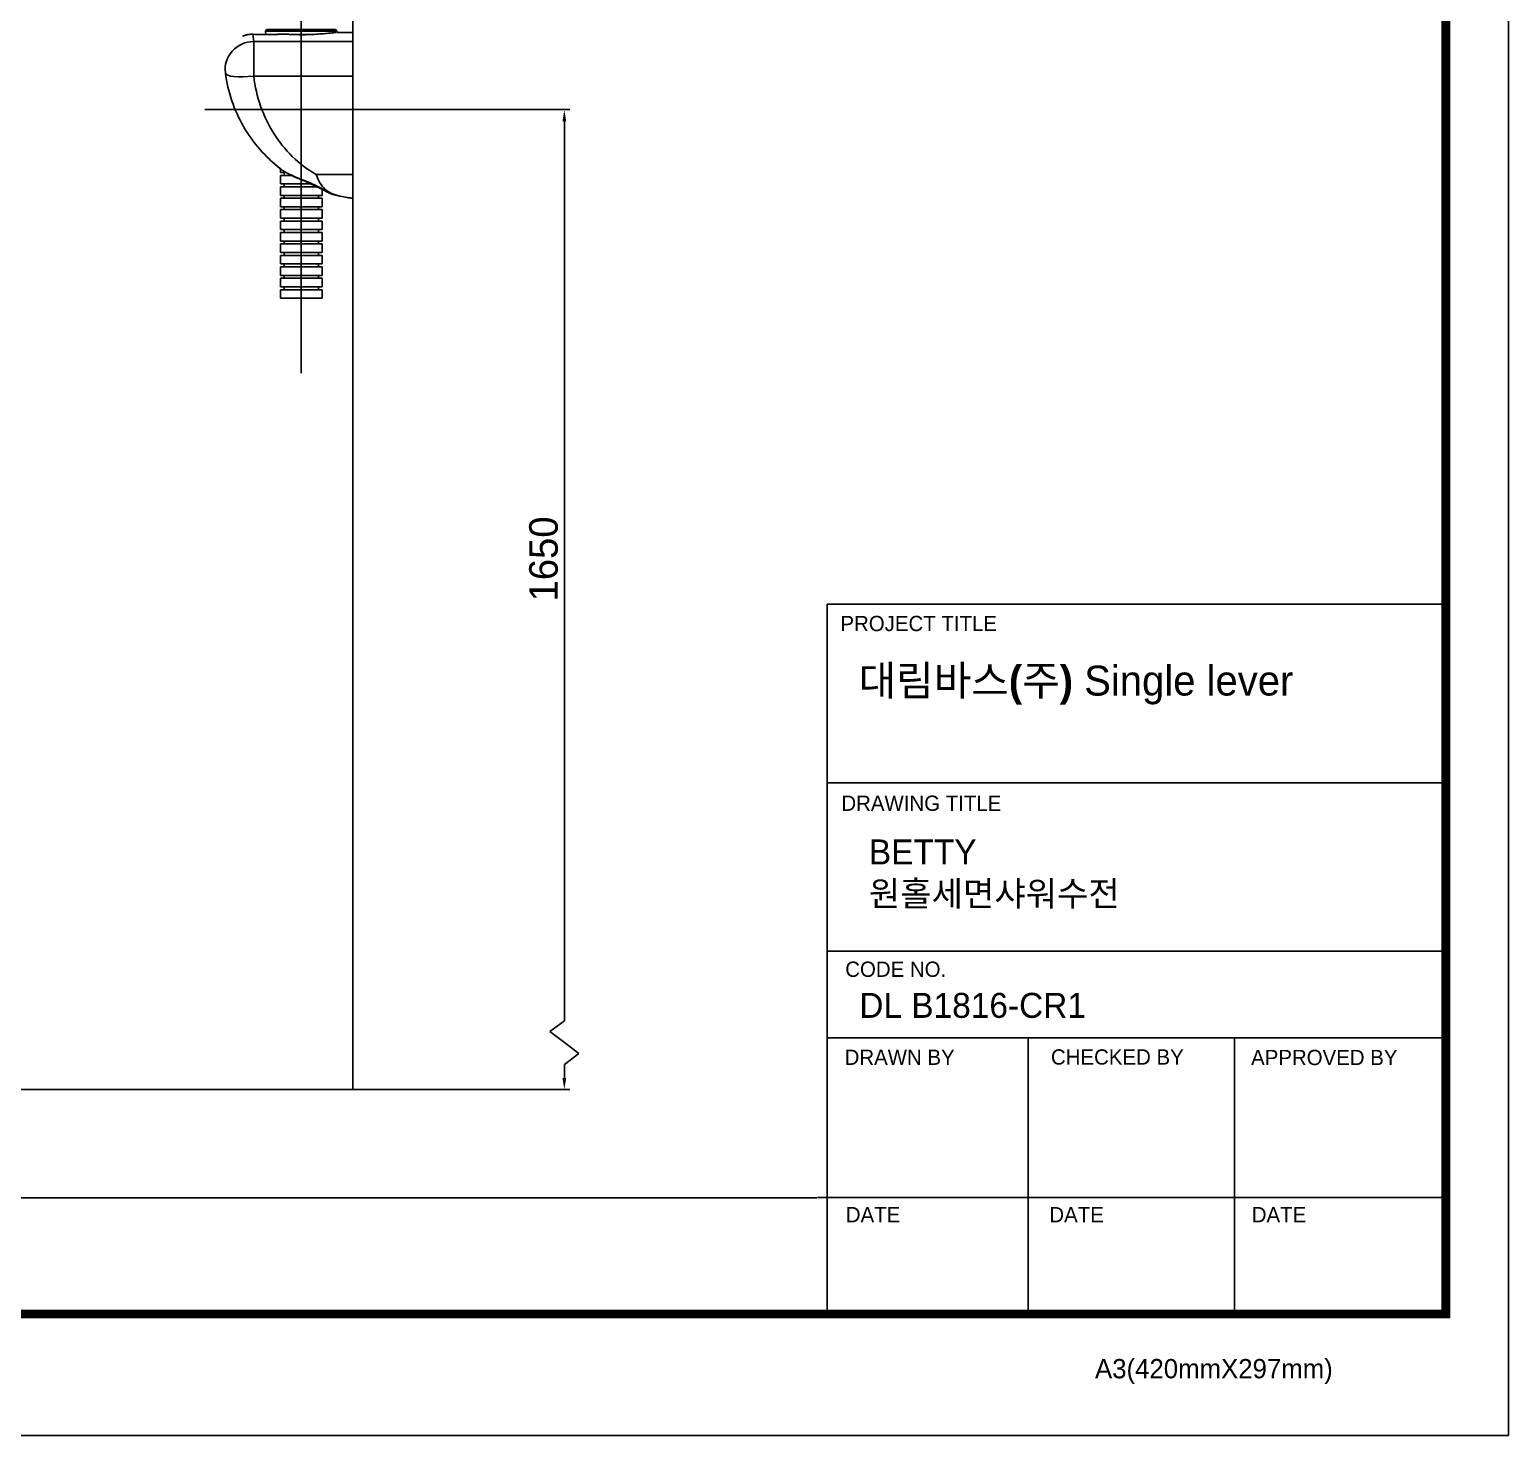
# Model space of a CAD drawing. Extents: x 1488 to 2842, y 0 to 992.
# Drawn here: x 2325 to 2842, y 0 to 492 of the extents above; entities that cross this region are included whole.
import ezdxf

# ---------------------------------------------------------------- set-up
doc = ezdxf.new("R2010")
doc.units = 0
doc.header["$LTSCALE"] = 10
doc.header["$MEASUREMENT"] = 0
doc.linetypes.add('ACAD_ISO04W100', pattern=[30.5, 24, -3, 0.5, -3])
doc.linetypes.add('CENTER2', pattern=[28.575, 19.05, -3.175, 3.175, -3.175])
doc.layers.get('0').update_dxf_attribs({"linetype": 'CONTINUOUS'})
doc.layers.add('1', color=7, linetype='CONTINUOUS')
doc.layers.add('BODY', color=7, linetype='CONTINUOUS')
doc.layers.add('Cneter', color=1, linetype='CENTER2', lineweight=13)
doc.layers.add('치수선', color=7, linetype='CONTINUOUS', lineweight=20)
doc.styles.add('Daelim Dimension', font='')
doc.styles.get('Daelim Dimension').set_extended_font_data('나눔고딕')

msp = doc.modelspace()

# ---------------------------------------------------------------- linework, layer by layer
at = {"color": 5, "lineweight": -3, "ltscale": 0.5}
for p, q in [((2445.42, 463.99), (2513.62, 463.99)), ((2511.65, 460.58), (2511.65, 145.12)), ((2603.67, 290.84), (2603.67, 41.17)), ((2511.65, 145.12), (2506.55, 141.29)), ((2511.65, 137.45), (2506.55, 141.29)), ((2511.65, 137.45), (2516.76, 133.61)), ((2511.65, 129.78), (2516.76, 133.61)), ((2511.65, 129.78), (2511.65, 125.1)), ((2437.61, 120.98), (2513.62, 120.98))]:
    msp.add_line(p, q, dxfattribs=at)
at = {"color": 5, "lineweight": -3, "ltscale": 40}
for p, q in [((2820.08, 290.84), (2603.67, 290.84)), ((2820.08, 228.28), (2603.67, 228.28)), ((2820.08, 228.28), (2603.67, 228.28)), ((2820.08, 169.44), (2603.67, 169.44)), ((2820.08, 169.44), (2603.67, 169.44)), ((2820.08, 139.09), (2603.67, 139.09)), ((2820.08, 139.09), (2603.67, 139.09)), ((2673.96, 139.09), (2673.96, 42.48)), ((2746.1, 139.09), (2746.1, 42.48)), ((2820.08, 83.29), (2600.25, 83.29)), ((2820.08, 83.29), (2605.35, 83.29)), ((2820.08, 42.48), (2634.61, 42.48))]:
    msp.add_line(p, q, dxfattribs=at)
at = {"color": 5, "lineweight": -3}
msp.add_line((1509.68, 83.13), (2599.99, 83.13), dxfattribs=at)
at = {"lineweight": -3, "ltscale": 0.5}
msp.add_lwpolyline([(1487.9, 0), (2841.98, 0), (2841.98, 992.16), (1487.9, 992.16)], close=True, dxfattribs=at)
at = {"color": 5, "linetype": 'ByBlock', "lineweight": -3, "const_width": 3.12}
msp.add_lwpolyline([(1509.68, 42.48), (2820.08, 42.48), (2820.08, 969.12), (1509.68, 969.12)], close=True, dxfattribs=at)
at = {"color": 5, "lineweight": -3, "ltscale": 0.5}
for points in [[(2510.99, 459.77), (2512.32, 459.77), (2511.65, 463.77)], [(2510.99, 125.1), (2512.32, 125.1), (2511.65, 121.1)]]:
    msp.add_solid(points, dxfattribs=at)
at = {"layer": '1', "color": 7, "linetype": 'Continuous', "lineweight": -3}
for p, q in [((2407.6, 491.89), (2407.14, 491.39)), ((2431.6, 491.89), (2407.6, 491.89)), ((2432.07, 491.39), (2431.6, 491.89)), ((2402.95, 487.72), (2402.95, 475.62)), ((2402.95, 487.72), (2437.6, 487.72)), ((2407.14, 491.39), (2407.22, 490.16)), ((2432.07, 491.39), (2407.14, 491.39)), ((2413.98, 490.3), (2412.66, 490.3)), ((2413.93, 490.28), (2412.71, 490.28)), ((2432.03, 490.89), (2432.07, 491.39)), ((2437.6, 490.89), (2432.03, 490.89)), ((2437.6, 487.72), (2437.6, 490.89)), ((2437.6, 475.62), (2437.6, 487.72)), ((2402.95, 475.62), (2437.6, 475.62)), ((2437.6, 441.18), (2437.6, 475.62)), ((2412.3, 443.19), (2412.3, 441.89)), ((2414.23, 441.89), (2412.3, 441.89)), ((2412.3, 440.89), (2412.3, 437.89)), ((2416.08, 440.89), (2412.3, 440.89)), ((2413.6, 441.89), (2413.6, 440.89)), ((2424.83, 441.18), (2437.6, 441.18)), ((2437.6, 432.89), (2437.6, 441.18)), ((2422.94, 437.89), (2412.3, 437.89)), ((2412.3, 436.89), (2412.3, 433.89)), ((2425.12, 436.89), (2412.3, 436.89)), ((2413.6, 437.89), (2413.6, 436.89)), ((2426.9, 433.89), (2426.9, 435.98)), ((2426.9, 433.89), (2412.3, 433.89)), ((2412.3, 432.89), (2412.3, 429.89)), ((2426.9, 432.89), (2412.3, 432.89)), ((2426.9, 429.89), (2412.3, 429.89)), ((2413.6, 433.89), (2413.6, 432.89)), ((2413.6, 429.89), (2413.6, 428.89)), ((2425.6, 432.89), (2425.6, 433.89)), ((2425.6, 428.89), (2425.6, 429.89)), ((2426.9, 429.89), (2426.9, 432.89)), ((2412.3, 428.89), (2412.3, 425.89)), ((2426.9, 428.89), (2412.3, 428.89)), ((2426.9, 425.89), (2412.3, 425.89)), ((2412.3, 424.89), (2412.3, 421.89)), ((2426.9, 424.89), (2412.3, 424.89)), ((2413.6, 425.89), (2413.6, 424.89)), ((2425.6, 424.89), (2425.6, 425.89)), ((2426.9, 425.89), (2426.9, 428.89)), ((2426.9, 421.89), (2426.9, 424.89)), ((2426.9, 421.89), (2412.3, 421.89)), ((2412.3, 420.89), (2412.3, 417.89)), ((2426.9, 420.89), (2412.3, 420.89)), ((2413.6, 421.89), (2413.6, 420.89)), ((2425.6, 420.89), (2425.6, 421.89)), ((2426.9, 417.89), (2426.9, 420.89)), ((2426.9, 417.89), (2412.3, 417.89)), ((2412.3, 416.89), (2412.3, 413.89)), ((2426.9, 416.89), (2412.3, 416.89)), ((2413.6, 417.89), (2413.6, 416.89)), ((2425.6, 416.89), (2425.6, 417.89)), ((2426.9, 413.89), (2426.9, 416.89)), ((2426.9, 413.89), (2412.3, 413.89)), ((2412.3, 412.89), (2412.3, 409.89)), ((2426.9, 412.89), (2412.3, 412.89)), ((2426.9, 409.89), (2412.3, 409.89)), ((2412.3, 408.89), (2412.3, 405.89)), ((2426.9, 408.89), (2412.3, 408.89)), ((2413.6, 413.89), (2413.6, 412.89)), ((2413.6, 409.89), (2413.6, 408.89)), ((2425.6, 412.89), (2425.6, 413.89)), ((2425.6, 408.89), (2425.6, 409.89)), ((2426.9, 409.89), (2426.9, 412.89)), ((2426.9, 405.89), (2426.9, 408.89)), ((2426.9, 405.89), (2412.3, 405.89)), ((2412.3, 404.89), (2412.3, 401.89)), ((2426.9, 404.89), (2412.3, 404.89)), ((2413.6, 405.89), (2413.6, 404.89)), ((2425.6, 404.89), (2425.6, 405.89)), ((2426.9, 401.89), (2426.9, 404.89)), ((2426.9, 401.89), (2412.3, 401.89)), ((2412.3, 400.89), (2412.3, 397.89)), ((2426.9, 400.89), (2412.3, 400.89)), ((2413.6, 401.89), (2413.6, 400.89)), ((2425.6, 400.89), (2425.6, 401.89)), ((2426.9, 397.89), (2426.9, 400.89)), ((2426.9, 397.89), (2412.3, 397.89))]:
    msp.add_line(p, q, dxfattribs=at)
at = {"layer": '1', "color": 7, "linetype": 'Continuous', "lineweight": -3, "extrusion": (6.12323e-17, -7.4988e-33, -1)}
msp.add_arc((-2443.42, 483.37), 50.81, 307.7566, 314.5231, dxfattribs=at)
at = {"layer": '1', "color": 7, "linetype": 'Continuous', "lineweight": -3}
for centre, major_axis, ratio, start_param, end_param in [((2402.95, 478.04), (-9.91, -1.31), 0.96772, 4.585417, 6.283185), ((2402.72, 488.26), (0.09, 2), 0.357631, 6.276828, 6.405218), ((2402.95, 478.04), (-9.91, -1.31), 0.239333, 0, 1.539235)]:
    msp.add_ellipse(centre, major_axis=major_axis, ratio=ratio, start_param=start_param, end_param=end_param, dxfattribs=at)
for points, degree in [([(2401.72, 490.23), (2400.82, 490.14), (2399.93, 489.93), (2399.09, 489.6)], 3), ([(2402.72, 490.25), (2402.38, 490.26), (2402.05, 490.25), (2401.72, 490.23)], 3), ([(2402.81, 490.25), (2402.28, 490.29), (2401.78, 490.23)], 2), ([(2412.71, 490.28), (2409.6, 490.12), (2405.94, 490.1), (2402.72, 490.25)], 3), ([(2402.72, 490.25), (2402.75, 489.72), (2402.82, 488.88), (2402.95, 487.72)], 3), ([(2411.74, 443.64), (2411.87, 443.54), (2412.01, 443.43), (2412.15, 443.32)], 3), ([(2412.15, 443.32), (2413.22, 442.49), (2414.39, 441.79), (2415.66, 441.17)], 3), ([(2414.29, 441.91), (2414.75, 441.63), (2415.23, 441.35), (2415.72, 441.1)], 3), ([(2415.66, 441.17), (2417.89, 440.13), (2420.42, 439.32), (2422.67, 438.26)], 3), ([(2433.09, 433.62), (2432.46, 433.75), (2431.84, 433.89), (2431.22, 434.04)], 3)]:
    msp.add_open_spline(points, degree=degree, dxfattribs=at)
for points, knots in [([(2401.65, 490.22), (2401.53, 490.22), (2400.95, 490.17), (2400.09, 489.97), (2399.38, 489.71), (2399.11, 489.6)], [0, 0, 0, 0, 0.137714, 0.664904, 1, 1, 1, 1]), ([(2401.77, 490.25), (2401.76, 490.25), (2401.74, 490.25), (2401.73, 490.24), (2401.72, 490.24), (2401.72, 490.23)], [0, 0, 0, 0, 0.932119, 0.932119, 1, 1, 1, 1]), ([(2407.02, 490.16), (2406.52, 490.16), (2405.51, 490.17), (2404.1, 490.2), (2403.21, 490.24), (2402.81, 490.26)], [0, 0, 0, 0, 0.346493, 0.701474, 1, 1, 1, 1]), ([(2412.65, 490.3), (2412.27, 490.28), (2411.43, 490.24), (2410.06, 490.19), (2408.56, 490.16), (2407.54, 490.15), (2407.03, 490.16), (2407.02, 490.16)], [0, 0, 0, 0, 0.21806, 0.47613, 0.734344, 0.995673, 1, 1, 1, 1]), ([(2412.65, 490.3), (2412.67, 490.3), (2412.69, 490.29), (2412.71, 490.29), (2412.71, 490.28), (2412.71, 490.28)], [0, 0, 0, 0, 0.948259, 0.948259, 1, 1, 1, 1]), ([(2418.75, 490.09), (2418.99, 490.09), (2419.23, 490.09), (2421.6, 490.09), (2423.73, 490.17), (2427.37, 490.41), (2428.91, 490.56), (2431.05, 490.8), (2431.64, 490.88), (2431.75, 490.9), (2431.25, 490.84), (2429.3, 490.62), (2427.85, 490.48), (2424.3, 490.23), (2422.21, 490.14), (2417.98, 490.11), (2415.84, 490.18), (2413.93, 490.28)], [0, 0, 0, 0, 0.015967, 0.015967, 0.156543, 0.156543, 0.297119, 0.297119, 0.437696, 0.437696, 0.578272, 0.578272, 0.718848, 0.718848, 0.859424, 0.859424, 1, 1, 1, 1]), ([(2413.93, 490.28), (2413.93, 490.28), (2413.93, 490.29), (2413.95, 490.29), (2413.97, 490.3), (2414, 490.3)], [0, 0, 0, 0, 0.048294, 0.048294, 1, 1, 1, 1]), ([(2418.76, 490.15), (2418.28, 490.15), (2417.31, 490.16), (2415.88, 490.21), (2414.76, 490.25), (2414.16, 490.29), (2414, 490.3)], [0, 0, 0, 0, 0.28889, 0.587438, 0.888444, 1, 1, 1, 1]), ([(2412.15, 443.32), (2409.58, 445.32), (2407.18, 447.6), (2402.92, 452.51), (2401.03, 455.15), (2397.75, 460.84), (2396.38, 463.88), (2394.25, 470.12), (2393.48, 473.36), (2393.04, 476.73)], [0, 0, 0, 0, 0.25, 0.25, 0.5, 0.5, 0.75, 0.75, 1, 1, 1, 1]), ([(2402.95, 475.62), (2403.39, 471.95), (2404.21, 468.45), (2406.56, 461.75), (2408.1, 458.53), (2411.8, 452.65), (2413.98, 449.93), (2418.95, 445.07), (2421.71, 442.95), (2424.83, 441.18)], [0, 0, 0, 0, 0.25, 0.25, 0.5, 0.5, 0.75, 0.75, 1, 1, 1, 1]), ([(2415.71, 441.08), (2415.71, 441.08), (2415.71, 441.08), (2415.68, 441.1), (2415.67, 441.12), (2415.66, 441.16), (2415.66, 441.17), (2415.66, 441.17)], [0, 0, 0, 0, 0.102368, 0.102368, 0.924624, 0.924624, 1, 1, 1, 1]), ([(2415.72, 441.09), (2416.05, 440.92), (2416.9, 440.51), (2418.29, 439.91), (2419.83, 439.28), (2421.18, 438.69), (2421.99, 438.31), (2422.35, 438.13)], [0, 0, 0, 0, 0.154276, 0.391878, 0.62114, 0.832199, 1, 1, 1, 1]), ([(2424.83, 441.18), (2425.56, 439.1), (2426.55, 437.35), (2429.23, 434.84), (2430.95, 434.06), (2433.09, 433.62)], [0, 0, 0, 0, 0.5, 0.5, 1, 1, 1, 1]), ([(2422.35, 438.15), (2422.4, 438.13), (2422.46, 438.13), (2422.56, 438.18), (2422.61, 438.21), (2422.66, 438.25), (2422.66, 438.26), (2422.67, 438.26)], [0, 0, 0, 0, 0.613027, 0.613027, 0.963392, 0.963392, 1, 1, 1, 1]), ([(2422.35, 438.14), (2422.52, 438.07), (2423.24, 437.75), (2424.46, 437.18), (2425.99, 436.45), (2427.39, 435.73), (2428.67, 435.06), (2429.81, 434.52), (2430.64, 434.18), (2431.12, 434.07), (2431.25, 434.04)], [0, 0, 0, 0, 0.047473, 0.207278, 0.365783, 0.523982, 0.674192, 0.815613, 0.951346, 1, 1, 1, 1]), ([(2422.67, 438.26), (2424.5, 437.48), (2426.19, 436.61), (2429.09, 435.01), (2430.35, 434.26), (2431.22, 434.04)], [0, 0, 0, 0, 0.5, 0.5, 1, 1, 1, 1]), ([(2437.6, 432.89), (2437.6, 432.89), (2437.34, 432.92), (2436.67, 433.01), (2436.26, 433.06), (2434.98, 433.26), (2434.04, 433.42), (2433.09, 433.62)], [0, 0, 0, 0, 0.25, 0.25, 0.5, 0.5, 1, 1, 1, 1])]:
    msp.add_open_spline(points, degree=3, knots=knots, dxfattribs=at)
at = {"layer": 'BODY', "color": 1, "linetype": 'ACAD_ISO04W100', "lineweight": -3}
msp.add_line((2419.6, 371.72), (2419.6, 510.02), dxfattribs=at)
at = {"layer": 'Cneter', "lineweight": -3, "ltscale": 0.5}
msp.add_line((2445.42, 463.99), (2385.86, 463.99), dxfattribs=at)
at = {"layer": '치수선', "lineweight": -3}
for q in [(2437.6, 719.51), (1660.64, 120.98)]:
    msp.add_line((2437.6, 120.98), q, dxfattribs=at)

# ---------------------------------------------------------------- texts
at = {"color": 5, "lineweight": -3, "ltscale": 40, "style": 'Daelim Dimension'}
for s, height, p in [('PROJECT TITLE', 5.3435, (2608.25, 281.42)), ('DRAWING TITLE', 5.3435, (2608.59, 218.53)), ('CODE NO.', 5.344, (2609.93, 160.45)), ('DRAWN BY', 5.344, (2609.72, 129.65)), ('CHECKED BY', 5.344, (2681.92, 129.74)), ('APPROVED BY', 5.3435, (2751.94, 129.57)), ('DATE', 5.344, (2610.14, 74.57)), ('DATE', 5.344, (2681.35, 74.57)), ('DATE', 5.344, (2752.18, 74.57)), ('A3(420mmX297mm)', 6.7441, (2697.33, 19.99))]:
    msp.add_text(s, height=height, dxfattribs=at).set_placement(p)
at = {"color": 7, "lineweight": -3, "ltscale": 0.5, "insert": (2504.42, 306.67), "char_height": 10, "attachment_point": 5, "rotation": 90, "style": 'Daelim Dimension'}
msp.add_mtext('\\A1;1650', dxfattribs=at)
at = {"lineweight": -3, "attachment_point": 1, "style": 'Daelim Dimension'}
for s, insert, char_height, width in [('{\\fPretendard Variable SemiBold|b0|i0|c129|p2;\\C7;대림바스(주)} Single lever', (2614.6, 269.35), 10.4749, 168.3551), (' BETTY\\P 원홀세면샤워수전 ', (2614.96, 208.53), 8.745, 147.1623), ('DL B1816-CR1', (2614.86, 154.85), 8.7446, 147.1623)]:
    msp.add_mtext(s, dxfattribs=dict(at, insert=insert, char_height=char_height, width=width))

doc.saveas('drawing.dxf')
